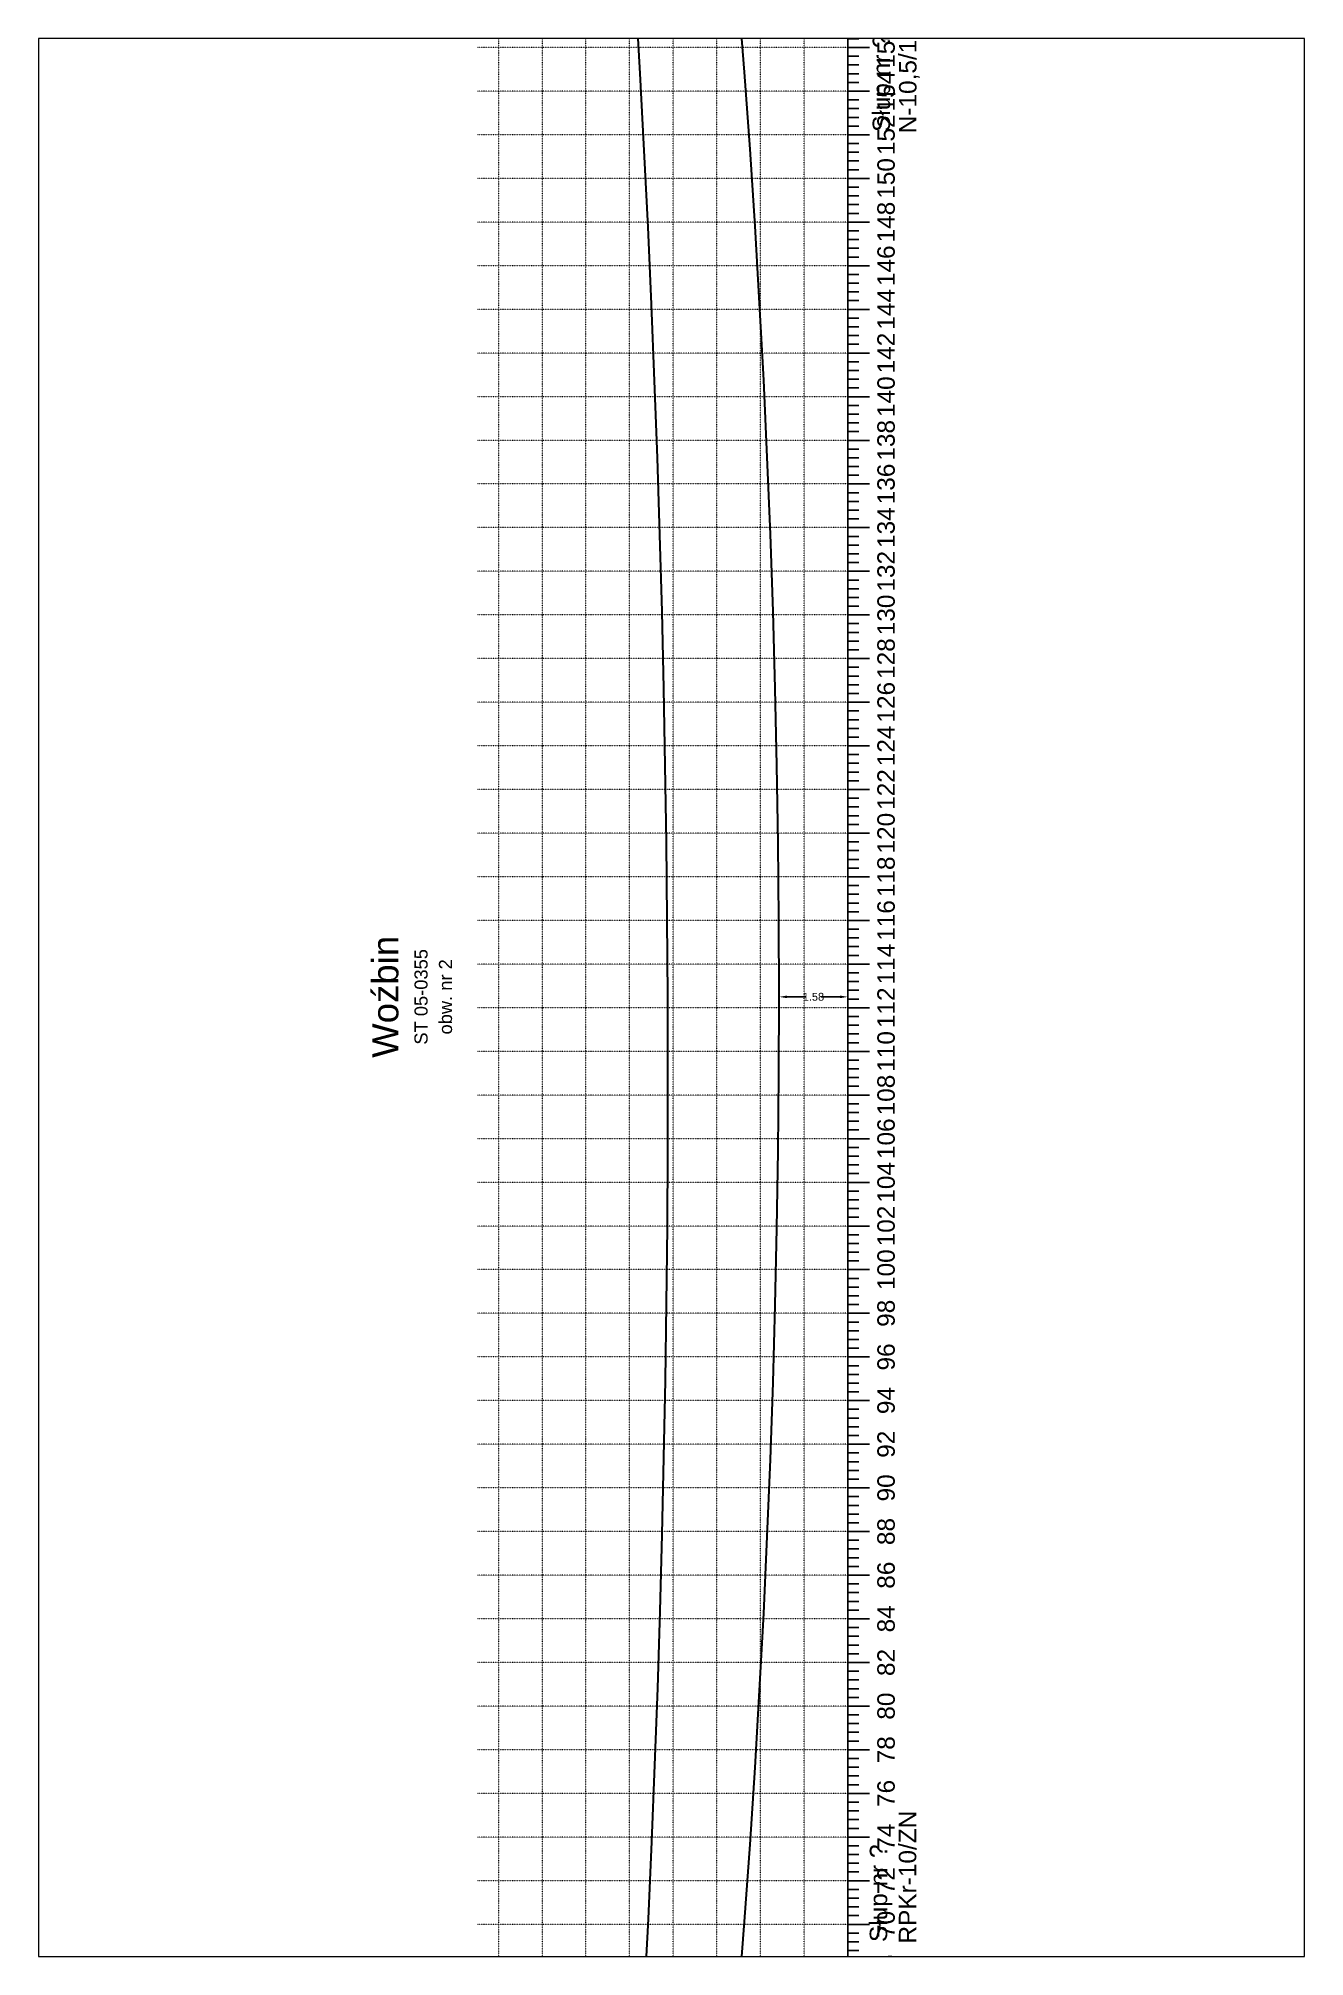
# Paper-space layout '18' of a CAD drawing. Header units: inches, sheet in millimetres. Extents: x 1 to 189, y 1 to 286.
# The model-space entities are those that its viewports show. They can reach past a viewport. Long polylines and large blocks are cut down to what shows.
import ezdxf
from ezdxf.enums import TextEntityAlignment as Align

# ---------------------------------------------------------------- set-up
doc = ezdxf.new("R2010")
doc.units = ezdxf.units.IN
doc.header["$MEASUREMENT"] = 0
doc.linetypes.add('ACAD_ISO07W100', pattern=[3, 0, -3])
doc.layers.add('ramka', color=7, linetype='Continuous', plot=False)
doc.styles.get("Standard").update_dxf_attribs({"font": 'arial.ttf'})
doc.dimstyles.get("Standard").update_dxf_attribs({"dimtxt": 0.25, "dimasz": 0.18, "dimexe": 0.18, "dimexo": 0.0625, "dimgap": -0.09, "dimtad": 0, "dimtih": 1, "dimtoh": 1, "dimzin": 0, "dimdsep": 46, "dimtxsty": 'Standard', "dimcen": 0.09, "dimadec": 0, "dimazin": 0, "dimtfac": 1, "dimtofl": 0, "dimtmove": 0, "dimatfit": 3, "dimfxl": 1, "dimtolj": 1, "dimtzin": 0, "dimarcsym": 0})

# ---------------------------------------------------------------- blocks, each defined once
blk = doc.blocks.new('*D20')
at = {"color": 0, "lineweight": -2}
for p, q in [((822.483, 1342.78), (822.483, 1342.905)), ((822.663, 1342.725), (823.09, 1342.725)), ((823.878, 1342.725), (823.45, 1342.725)), ((824.058, 1342.63), (824.058, 1342.905))]:
    blk.add_line(p, q, dxfattribs=at)
at = {"color": 0}
for points in [[(822.663, 1342.755), (822.663, 1342.695), (822.483, 1342.725)], [(823.878, 1342.755), (823.878, 1342.695), (824.058, 1342.725)]]:
    blk.add_solid(points, dxfattribs=at)
at = {"layer": 'Defpoints', "color": 0}
for p in [(822.483, 1342.717), (824.058, 1342.725), (824.058, 1342.567)]:
    blk.add_point(p, dxfattribs=at)
at = {"color": 0, "lineweight": 25, "insert": (823.27, 1342.725), "char_height": 0.18, "attachment_point": 5}
blk.add_mtext('\\A1;1.58', dxfattribs=at)

msp = doc.modelspace()

# ---------------------------------------------------------------- linework, layer by layer
for p, q in [((824.058, 1286.475), (824.058, 1398.975)), ((824.058, 1364.875), (824.308, 1364.875)), ((824.058, 1364.675), (824.308, 1364.675)), ((824.058, 1364.475), (824.558, 1364.475)), ((824.058, 1364.275), (824.308, 1364.275)), ((824.058, 1364.075), (824.308, 1364.075)), ((824.058, 1363.875), (824.308, 1363.875)), ((824.058, 1363.675), (824.308, 1363.675)), ((824.058, 1363.475), (824.558, 1363.475)), ((824.058, 1363.275), (824.308, 1363.275)), ((824.058, 1363.075), (824.308, 1363.075)), ((824.058, 1362.875), (824.308, 1362.875)), ((824.058, 1362.675), (824.308, 1362.675)), ((824.058, 1362.475), (824.558, 1362.475)), ((824.058, 1362.275), (824.308, 1362.275)), ((824.058, 1362.075), (824.308, 1362.075)), ((824.058, 1361.875), (824.308, 1361.875)), ((824.058, 1361.675), (824.308, 1361.675)), ((824.058, 1361.475), (824.558, 1361.475)), ((824.058, 1361.275), (824.308, 1361.275)), ((824.058, 1361.075), (824.308, 1361.075)), ((824.058, 1360.875), (824.308, 1360.875)), ((824.058, 1360.675), (824.308, 1360.675)), ((824.058, 1360.475), (824.558, 1360.475)), ((824.058, 1360.275), (824.308, 1360.275)), ((824.058, 1360.075), (824.308, 1360.075)), ((824.058, 1359.875), (824.308, 1359.875)), ((824.058, 1359.675), (824.308, 1359.675)), ((824.058, 1359.475), (824.558, 1359.475)), ((824.058, 1359.275), (824.308, 1359.275)), ((824.058, 1359.075), (824.308, 1359.075)), ((824.058, 1358.875), (824.308, 1358.875)), ((824.058, 1358.675), (824.308, 1358.675)), ((824.058, 1358.475), (824.558, 1358.475)), ((824.058, 1358.275), (824.308, 1358.275)), ((824.058, 1358.075), (824.308, 1358.075)), ((824.058, 1357.875), (824.308, 1357.875)), ((824.058, 1357.675), (824.308, 1357.675)), ((824.058, 1357.475), (824.558, 1357.475)), ((824.058, 1357.275), (824.308, 1357.275)), ((824.058, 1357.075), (824.308, 1357.075)), ((824.058, 1356.875), (824.308, 1356.875)), ((824.058, 1356.675), (824.308, 1356.675)), ((824.058, 1356.475), (824.558, 1356.475)), ((824.058, 1356.275), (824.308, 1356.275)), ((824.058, 1356.075), (824.308, 1356.075)), ((824.058, 1355.875), (824.308, 1355.875)), ((824.058, 1355.675), (824.308, 1355.675)), ((824.058, 1355.475), (824.558, 1355.475)), ((824.058, 1355.275), (824.308, 1355.275)), ((824.058, 1355.075), (824.308, 1355.075)), ((824.058, 1354.875), (824.308, 1354.875)), ((824.058, 1354.675), (824.308, 1354.675)), ((824.058, 1354.475), (824.558, 1354.475)), ((824.058, 1354.275), (824.308, 1354.275)), ((824.058, 1354.075), (824.308, 1354.075)), ((824.058, 1353.875), (824.308, 1353.875)), ((824.058, 1353.675), (824.308, 1353.675)), ((824.058, 1353.475), (824.558, 1353.475)), ((824.058, 1353.275), (824.308, 1353.275)), ((824.058, 1353.075), (824.308, 1353.075)), ((824.058, 1352.875), (824.308, 1352.875)), ((824.058, 1352.675), (824.308, 1352.675)), ((824.058, 1352.475), (824.558, 1352.475)), ((824.058, 1352.275), (824.308, 1352.275)), ((824.058, 1352.075), (824.308, 1352.075)), ((824.058, 1351.875), (824.308, 1351.875)), ((824.058, 1351.675), (824.308, 1351.675)), ((824.058, 1351.475), (824.558, 1351.475)), ((824.058, 1351.275), (824.308, 1351.275)), ((824.058, 1351.075), (824.308, 1351.075)), ((824.058, 1350.875), (824.308, 1350.875)), ((824.058, 1350.675), (824.308, 1350.675)), ((824.058, 1350.475), (824.558, 1350.475)), ((824.058, 1350.275), (824.308, 1350.275)), ((824.058, 1350.075), (824.308, 1350.075)), ((824.058, 1349.875), (824.308, 1349.875)), ((824.058, 1349.675), (824.308, 1349.675)), ((824.058, 1349.475), (824.558, 1349.475)), ((824.058, 1349.275), (824.308, 1349.275)), ((824.058, 1349.075), (824.308, 1349.075)), ((824.058, 1348.875), (824.308, 1348.875)), ((824.058, 1348.675), (824.308, 1348.675)), ((824.058, 1348.475), (824.558, 1348.475)), ((824.058, 1348.275), (824.308, 1348.275)), ((824.058, 1348.075), (824.308, 1348.075)), ((824.058, 1347.875), (824.308, 1347.875)), ((824.058, 1347.675), (824.308, 1347.675)), ((824.058, 1347.475), (824.558, 1347.475)), ((824.058, 1347.275), (824.308, 1347.275)), ((824.058, 1347.075), (824.308, 1347.075)), ((824.058, 1346.875), (824.308, 1346.875)), ((824.058, 1346.675), (824.308, 1346.675)), ((824.058, 1346.475), (824.558, 1346.475)), ((824.058, 1346.275), (824.308, 1346.275)), ((824.058, 1346.075), (824.308, 1346.075)), ((824.058, 1345.875), (824.308, 1345.875)), ((824.058, 1345.675), (824.308, 1345.675)), ((824.058, 1345.475), (824.558, 1345.475)), ((824.058, 1345.275), (824.308, 1345.275)), ((824.058, 1345.075), (824.308, 1345.075)), ((824.058, 1344.875), (824.308, 1344.875)), ((824.058, 1344.675), (824.308, 1344.675)), ((824.058, 1344.475), (824.558, 1344.475)), ((824.058, 1344.275), (824.308, 1344.275)), ((824.058, 1344.075), (824.308, 1344.075)), ((824.058, 1343.875), (824.308, 1343.875)), ((824.058, 1343.675), (824.308, 1343.675)), ((824.058, 1343.475), (824.558, 1343.475)), ((824.058, 1343.275), (824.308, 1343.275)), ((824.058, 1343.075), (824.308, 1343.075)), ((824.058, 1342.875), (824.308, 1342.875)), ((824.058, 1342.675), (824.308, 1342.675)), ((824.058, 1342.475), (824.558, 1342.475)), ((824.058, 1342.275), (824.308, 1342.275)), ((824.058, 1342.075), (824.308, 1342.075)), ((824.058, 1341.875), (824.308, 1341.875)), ((824.058, 1341.675), (824.308, 1341.675)), ((824.058, 1341.475), (824.558, 1341.475)), ((824.058, 1341.275), (824.308, 1341.275)), ((824.058, 1341.075), (824.308, 1341.075)), ((824.058, 1340.875), (824.308, 1340.875)), ((824.058, 1340.675), (824.308, 1340.675)), ((824.058, 1340.475), (824.558, 1340.475)), ((824.058, 1340.275), (824.308, 1340.275)), ((824.058, 1340.075), (824.308, 1340.075)), ((824.058, 1339.875), (824.308, 1339.875)), ((824.058, 1339.675), (824.308, 1339.675)), ((824.058, 1339.475), (824.558, 1339.475)), ((824.058, 1339.275), (824.308, 1339.275)), ((824.058, 1339.075), (824.308, 1339.075)), ((824.058, 1338.875), (824.308, 1338.875)), ((824.058, 1338.675), (824.308, 1338.675)), ((824.058, 1338.475), (824.558, 1338.475)), ((824.058, 1338.275), (824.308, 1338.275)), ((824.058, 1338.075), (824.308, 1338.075)), ((824.058, 1337.875), (824.308, 1337.875)), ((824.058, 1337.675), (824.308, 1337.675)), ((824.058, 1337.475), (824.558, 1337.475)), ((824.058, 1337.275), (824.308, 1337.275)), ((824.058, 1337.075), (824.308, 1337.075)), ((824.058, 1336.875), (824.308, 1336.875)), ((824.058, 1336.675), (824.308, 1336.675)), ((824.058, 1336.475), (824.558, 1336.475)), ((824.058, 1336.275), (824.308, 1336.275)), ((824.058, 1336.075), (824.308, 1336.075)), ((824.058, 1335.875), (824.308, 1335.875)), ((824.058, 1335.675), (824.308, 1335.675)), ((824.058, 1335.475), (824.558, 1335.475)), ((824.058, 1335.275), (824.308, 1335.275)), ((824.058, 1335.075), (824.308, 1335.075)), ((824.058, 1334.875), (824.308, 1334.875)), ((824.058, 1334.675), (824.308, 1334.675)), ((824.058, 1334.475), (824.558, 1334.475)), ((824.058, 1334.275), (824.308, 1334.275)), ((824.058, 1334.075), (824.308, 1334.075)), ((824.058, 1333.875), (824.308, 1333.875)), ((824.058, 1333.675), (824.308, 1333.675)), ((824.058, 1333.475), (824.558, 1333.475)), ((824.058, 1333.275), (824.308, 1333.275)), ((824.058, 1333.075), (824.308, 1333.075)), ((824.058, 1332.875), (824.308, 1332.875)), ((824.058, 1332.675), (824.308, 1332.675)), ((824.058, 1332.475), (824.558, 1332.475)), ((824.058, 1332.275), (824.308, 1332.275)), ((824.058, 1332.075), (824.308, 1332.075)), ((824.058, 1331.875), (824.308, 1331.875)), ((824.058, 1331.675), (824.308, 1331.675)), ((824.058, 1331.475), (824.558, 1331.475)), ((824.058, 1331.275), (824.308, 1331.275)), ((824.058, 1331.075), (824.308, 1331.075)), ((824.058, 1330.875), (824.308, 1330.875)), ((824.058, 1330.675), (824.308, 1330.675)), ((824.058, 1330.475), (824.558, 1330.475)), ((824.058, 1330.275), (824.308, 1330.275)), ((824.058, 1330.075), (824.308, 1330.075)), ((824.058, 1329.875), (824.308, 1329.875)), ((824.058, 1329.675), (824.308, 1329.675)), ((824.058, 1329.475), (824.558, 1329.475)), ((824.058, 1329.275), (824.308, 1329.275)), ((824.058, 1329.075), (824.308, 1329.075)), ((824.058, 1328.875), (824.308, 1328.875)), ((824.058, 1328.675), (824.308, 1328.675)), ((824.058, 1328.475), (824.558, 1328.475)), ((824.058, 1328.275), (824.308, 1328.275)), ((824.058, 1328.075), (824.308, 1328.075)), ((824.058, 1327.875), (824.308, 1327.875)), ((824.058, 1327.675), (824.308, 1327.675)), ((824.058, 1327.475), (824.558, 1327.475)), ((824.058, 1327.275), (824.308, 1327.275)), ((824.058, 1327.075), (824.308, 1327.075)), ((824.058, 1326.875), (824.308, 1326.875)), ((824.058, 1326.675), (824.308, 1326.675)), ((824.058, 1326.475), (824.558, 1326.475)), ((824.058, 1326.275), (824.308, 1326.275)), ((824.058, 1326.075), (824.308, 1326.075)), ((824.058, 1325.875), (824.308, 1325.875)), ((824.058, 1325.675), (824.308, 1325.675)), ((824.058, 1325.475), (824.558, 1325.475)), ((824.058, 1325.275), (824.308, 1325.275)), ((824.058, 1325.075), (824.308, 1325.075)), ((824.058, 1324.875), (824.308, 1324.875)), ((824.058, 1324.675), (824.308, 1324.675)), ((824.058, 1324.475), (824.558, 1324.475)), ((824.058, 1324.275), (824.308, 1324.275)), ((824.058, 1324.075), (824.308, 1324.075)), ((824.058, 1323.875), (824.308, 1323.875)), ((824.058, 1323.675), (824.308, 1323.675)), ((824.058, 1323.475), (824.558, 1323.475)), ((824.058, 1323.275), (824.308, 1323.275)), ((824.058, 1323.075), (824.308, 1323.075)), ((824.058, 1322.875), (824.308, 1322.875)), ((824.058, 1322.675), (824.308, 1322.675)), ((824.058, 1322.475), (824.558, 1322.475)), ((824.058, 1322.275), (824.308, 1322.275)), ((824.058, 1322.075), (824.308, 1322.075)), ((824.058, 1321.875), (824.308, 1321.875)), ((824.058, 1321.675), (824.308, 1321.675)), ((824.058, 1321.475), (824.558, 1321.475)), ((824.058, 1321.275), (824.308, 1321.275)), ((824.058, 1321.075), (824.308, 1321.075)), ((824.058, 1320.875), (824.308, 1320.875)), ((824.058, 1320.675), (824.308, 1320.675))]:
    msp.add_line(p, q)
at = {"linetype": 'ACAD_ISO07W100', "lineweight": 15, "ltscale": 0.1}
for p, q in [((816.058, 1286.475), (816.058, 1398.475)), ((817.058, 1286.475), (817.058, 1398.475)), ((818.058, 1286.475), (818.058, 1398.475)), ((819.058, 1286.475), (819.058, 1398.475)), ((820.058, 1286.475), (820.058, 1398.475)), ((821.058, 1286.475), (821.058, 1398.475)), ((822.058, 1286.475), (822.058, 1398.475)), ((823.058, 1286.475), (823.058, 1398.475)), ((824.058, 1286.475), (824.058, 1398.475)), ((824.058, 1364.475), (815.558, 1364.475)), ((824.058, 1363.475), (815.558, 1363.475)), ((824.058, 1362.475), (815.558, 1362.475)), ((824.058, 1361.475), (815.558, 1361.475)), ((824.058, 1360.475), (815.558, 1360.475)), ((824.058, 1359.475), (815.558, 1359.475)), ((824.058, 1358.475), (815.558, 1358.475)), ((824.058, 1357.475), (815.558, 1357.475)), ((824.058, 1356.475), (815.558, 1356.475)), ((824.058, 1355.475), (815.558, 1355.475)), ((824.058, 1354.475), (815.558, 1354.475)), ((824.058, 1353.475), (815.558, 1353.475)), ((824.058, 1352.475), (815.558, 1352.475)), ((824.058, 1351.475), (815.558, 1351.475)), ((824.058, 1350.475), (815.558, 1350.475)), ((824.058, 1349.475), (815.558, 1349.475)), ((824.058, 1348.475), (815.558, 1348.475)), ((824.058, 1347.475), (815.558, 1347.475)), ((824.058, 1346.475), (815.558, 1346.475)), ((824.058, 1345.475), (815.558, 1345.475)), ((824.058, 1344.475), (815.558, 1344.475)), ((824.058, 1343.475), (815.558, 1343.475)), ((824.058, 1342.475), (815.558, 1342.475)), ((824.058, 1341.475), (815.558, 1341.475)), ((824.058, 1340.475), (815.558, 1340.475)), ((824.058, 1339.475), (815.558, 1339.475)), ((824.058, 1338.475), (815.558, 1338.475)), ((824.058, 1337.475), (815.558, 1337.475)), ((824.058, 1336.475), (815.558, 1336.475)), ((824.058, 1335.475), (815.558, 1335.475)), ((824.058, 1334.475), (815.558, 1334.475)), ((824.058, 1333.475), (815.558, 1333.475)), ((824.058, 1332.475), (815.558, 1332.475)), ((824.058, 1331.475), (815.558, 1331.475)), ((824.058, 1330.475), (815.558, 1330.475)), ((824.058, 1329.475), (815.558, 1329.475)), ((824.058, 1328.475), (815.558, 1328.475)), ((824.058, 1327.475), (815.558, 1327.475)), ((824.058, 1326.475), (815.558, 1326.475)), ((824.058, 1325.475), (815.558, 1325.475)), ((824.058, 1324.475), (815.558, 1324.475)), ((824.058, 1323.475), (815.558, 1323.475)), ((824.058, 1322.475), (815.558, 1322.475)), ((824.058, 1321.475), (815.558, 1321.475))]:
    msp.add_line(p, q, dxfattribs=at)
at = {"lineweight": 30}
msp.add_arc((404.413, 1340.896), 415.524, 352.47447, 8.03482, dxfattribs=at)
at = {"color": 3, "lineweight": 30}
msp.add_arc((538.42, 1342.725), 284.062, 348.57881, 11.42119, dxfattribs=at)
at = {"layer": 'ramka'}
msp.add_line((824.058, 1286.475), (824.058, 1342.725), dxfattribs=at)

# ---------------------------------------------------------------- texts
for s, p in [('N-10,5/10/E', (825.632, 1362.51)), ('Słup nr ?', (825.027, 1362.541)), ('RPKr-10/ZN', (825.627, 1321.036)), ('Słup nr ?', (824.96, 1321.07))]:
    msp.add_text(s, height=0.4, rotation=90).set_placement(p)
for s, height, p in [('156', 0.4, (825.134, 1364.475)), ('154', 0.4, (825.134, 1363.475)), ('152', 0.4, (825.134, 1362.475)), ('150', 0.4, (825.134, 1361.475)), ('148', 0.4, (825.134, 1360.475)), ('146', 0.4, (825.134, 1359.475)), ('144', 0.4, (825.134, 1358.475)), ('142', 0.4, (825.134, 1357.475)), ('140', 0.4, (825.134, 1356.475)), ('138', 0.4, (825.134, 1355.475)), ('136', 0.4, (825.134, 1354.475)), ('134', 0.4, (825.134, 1353.475)), ('132', 0.4, (825.134, 1352.475)), ('130', 0.4, (825.134, 1351.475)), ('128', 0.4, (825.134, 1350.475)), ('126', 0.4, (825.134, 1349.475)), ('124', 0.4, (825.134, 1348.475)), ('122', 0.4, (825.134, 1347.475)), ('120', 0.4, (825.134, 1346.475)), ('118', 0.4, (825.134, 1345.475)), ('116', 0.4, (825.134, 1344.475)), ('Woźbin', 0.6, (813.758, 1342.725)), ('ST 05-0355', 0.3, (814.428, 1342.725)), ('obw. nr 2', 0.3, (814.988, 1342.725)), ('114', 0.4, (825.134, 1343.475)), ('112', 0.4, (825.134, 1342.475)), ('110', 0.4, (825.134, 1341.475)), ('108', 0.4, (825.134, 1340.475)), ('106', 0.4, (825.134, 1339.475)), ('104', 0.4, (825.134, 1338.475)), ('102', 0.4, (825.134, 1337.475)), ('100', 0.4, (825.134, 1336.475)), ('98', 0.4, (825.134, 1335.475)), ('96', 0.4, (825.134, 1334.475)), ('94', 0.4, (825.134, 1333.475)), ('92', 0.4, (825.134, 1332.475)), ('90', 0.4, (825.134, 1331.475)), ('88', 0.4, (825.134, 1330.475)), ('86', 0.4, (825.134, 1329.475)), ('84', 0.4, (825.134, 1328.475)), ('82', 0.4, (825.134, 1327.475)), ('80', 0.4, (825.134, 1326.475)), ('78', 0.4, (825.134, 1325.475)), ('76', 0.4, (825.134, 1324.475)), ('74', 0.4, (825.134, 1323.475)), ('72', 0.4, (825.134, 1322.475)), ('70', 0.4, (825.134, 1321.475)), ('68', 0.4, (825.134, 1320.475))]:
    msp.add_text(s, height=height, rotation=90).set_placement(p, align=Align.CENTER)

# ---------------------------------------------------------------- dimensions: what is measured, and where the dimension line sits
at = {"lineweight": 25}
dim = msp.add_linear_dim(base=(824.058, 1342.725), p1=(822.483, 1342.717), p2=(824.058, 1342.567), angle=180, text='1.58', dimstyle='Standard', dxfattribs=at)
dim.commit()
dim.dimension.update_dxf_attribs({"geometry": '*D20', "text_midpoint": (823.27, 1342.725)})

psp = doc.layouts.new('18')

# ---------------------------------------------------------------- viewports
at = {"layer": '0', "lineweight": 25}
psp.add_viewport(center=(95.05, 143.55), size=(188.62, 285.664), view_center_point=(820.018, 1342.71), view_height=43.9484, dxfattribs=at)

doc.saveas('drawing.dxf')
